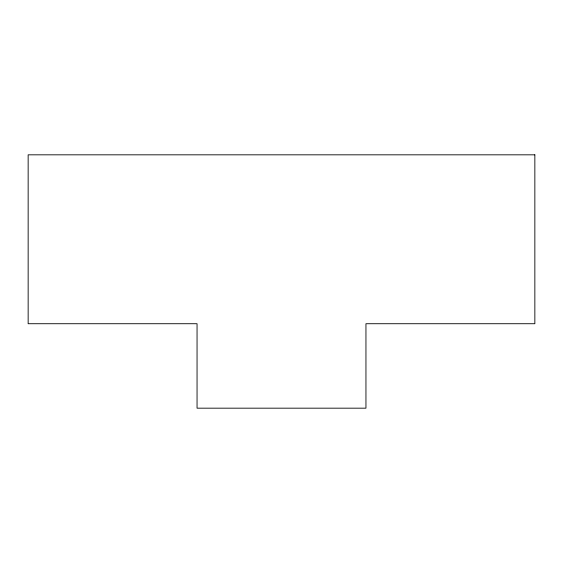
<?xml version="1.0" encoding="UTF-8"?>
<svg xmlns="http://www.w3.org/2000/svg" width="563" height="563" viewBox="0 0 563 563"><rect width="100%" height="100%" fill="white"/><g stroke="black" fill="none" stroke-linecap="round" stroke-linejoin="round"><path stroke-width="0.84" d="M534.85 154.825L28.15 154.825L28.15 323.725L197.05 323.725L197.05 408.175L365.95 408.175L365.95 323.725L534.85 323.725L534.85 154.825"/></g></svg>
